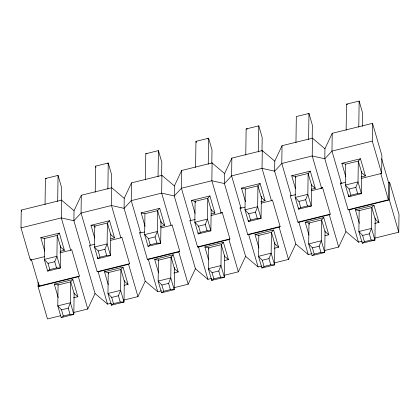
<?xml version="1.0" encoding="UTF-8"?>
<svg xmlns="http://www.w3.org/2000/svg" width="420" height="420" viewBox="0 0 420 420"><rect width="100%" height="100%" fill="white"/><g stroke="black" fill="none" stroke-linecap="round" stroke-linejoin="round"><path stroke-width="0.63" d="M44.867 256.573L30.382 260.148L21 227.866L21.247 210.089L61.551 200.135L74.036 210.725L73.894 220.736L95.051 293.533L107.536 304.122L111.337 303.182M30.382 260.148L30.403 258.877M60.701 315.688L47.476 318.953L38.089 286.671L38.152 282.224M59.981 252.84L70.686 250.199L71.678 249.564L79.391 276.087L39.086 286.041L39.102 284.729M60.029 251.359L64.36 250.289L59.362 233.095L57.215 235.405L44.567 238.529L44.279 259.413L47.68 271.115L60.323 267.997L60.632 245.816M45.045 204.614L45.407 178.521L58.055 175.397L61.457 187.105L61.262 200.802M57.687 201.495L58.055 175.397M58.081 284.34L57.782 305.87L61.184 317.572L73.826 314.454L74.13 292.924M61.551 200.135L61.304 217.912L70.686 250.199M161.522 290.792L157.715 291.732L145.236 281.143L124.079 208.346L124.215 198.334L111.736 187.745L81.307 195.258L81.06 213.035L90.442 245.317L94.883 244.225M94.763 225.493L94.463 247.018L97.865 258.725L110.507 255.602L110.806 234.077M95.225 192.224L95.592 166.131L108.234 163.007L111.636 174.715L111.452 187.761M97.881 257.418L97.865 258.725L100.002 257.192L106.717 255.533L110.507 255.602L107.105 243.894L107.399 223.02L109.547 220.705L114.545 237.899L110.828 238.812M107.872 189.1L108.234 163.007L107.378 163.622M111.736 187.745L111.489 205.522L120.871 237.804L110.728 240.308M111.384 303.881L111.363 305.183L124.01 302.059L124.309 280.534M211.701 278.397L207.9 279.337L195.416 268.753L174.258 195.956L174.4 185.939L161.915 175.355L131.492 182.868L131.245 200.645L140.627 232.927L144.428 231.987M160.393 226.574L164.724 225.503L159.731 208.309L157.579 210.625L144.937 213.743L144.643 234.628L148.045 246.335L160.692 243.212L161.002 221.03M145.409 179.834L145.772 153.736L158.419 150.617L161.821 162.32L161.627 176.022M157.579 210.63L157.29 231.504L160.692 243.212L156.902 243.138L150.187 244.797L148.045 246.335M158.051 176.71L158.419 150.617M158.445 259.56L158.146 281.085L161.548 292.793L174.195 289.669L174.505 267.488M161.915 175.355L161.668 193.132L171.05 225.414L160.912 227.918M171.082 257.087L170.788 277.961L174.195 289.669L170.405 289.595L163.69 291.254L161.548 292.793M261.886 266.007L258.085 266.947L245.6 256.358L224.443 183.561L224.584 173.549L212.1 162.96L181.676 170.473L181.424 188.249L190.811 220.532L195.248 219.44M195.127 200.708L194.828 222.233L198.23 233.94L210.872 230.816L211.171 209.291M195.589 167.438L195.956 141.346L208.598 138.222L212 149.929L211.822 162.976M198.245 232.638L198.23 233.94L200.366 232.407L207.086 230.748L210.872 230.816L207.47 219.114L207.764 198.24L209.911 195.919L214.909 213.113L211.197 214.027M208.236 164.315L208.598 138.222L207.743 138.836M212.1 162.96L211.853 180.737L221.235 213.019L211.092 215.523M211.748 279.095L211.733 280.397L224.375 277.274L224.674 255.749M312.07 253.612L308.264 254.552L295.785 243.968L274.627 171.171L274.764 161.154L262.285 150.57L231.856 158.083L231.609 175.859L240.991 208.142L244.797 207.202M245.301 188.969L245.007 209.843L248.409 221.55L261.056 218.426L261.366 196.245M245.774 155.048L246.136 128.956L258.783 125.832L262.185 137.534L261.996 151.237M248.43 220.243L248.409 221.55L250.551 220.012L257.266 218.353L261.056 218.426L257.654 206.719L257.943 185.845L260.096 183.53L265.094 200.718L260.757 201.789M258.421 151.924L258.783 125.832M258.809 234.775L258.51 256.3L261.912 268.007L274.559 264.884L274.869 242.702M262.285 150.57L262.033 168.347L271.42 200.629L261.277 203.133M362.224 241.227L358.449 242.162L345.965 231.572L324.807 158.776L324.949 148.764L312.464 138.175L282.041 145.688L281.794 163.464L291.175 195.752L295.612 194.654M295.491 175.922L295.192 197.453L298.594 209.155L311.236 206.036L311.54 184.506M295.958 142.653L296.32 116.561L308.963 113.437L312.37 125.144L312.186 138.191M298.61 207.853L298.594 209.155L300.731 207.622L307.451 205.963L311.236 206.036L307.834 194.329L308.128 173.455L310.275 171.134L315.273 188.328L311.561 189.247M308.6 139.534L308.963 113.437L308.112 114.051M308.983 223.036L308.695 243.91L312.097 255.612L324.739 252.494L325.043 230.963M312.464 138.175L312.218 155.951L321.599 188.234L311.456 190.743M361.51 178.379L381.659 173.402L381.911 155.626L372.524 123.344L332.22 133.298L331.973 151.074L341.355 183.356L345.135 182.422M361.121 177.004L365.458 175.938L360.46 158.744L358.307 161.054L345.665 164.178L345.371 185.057L348.779 196.765L361.421 193.641L361.73 171.46M346.138 130.263L346.505 104.171L359.147 101.047L362.549 112.754L362.36 126.452M348.805 194.806L348.779 196.765L350.915 195.232L357.63 193.573L361.421 193.641L358.019 181.934L358.307 161.059L361.715 172.762L365.458 175.938M358.785 127.139L359.147 101.047M359.179 209.99L358.874 231.515L362.276 243.222L374.923 240.098L375.233 217.922M381.659 173.402L372.278 141.12L372.524 123.344M341.633 182.9L340.373 183.215L348.08 209.732L388.385 199.784L388.626 182.779L381.633 158.728M374.824 238.119L398.753 232.208L389.372 199.925L389.618 182.149L388.358 182.459M398.753 232.208L399 214.431L389.618 182.149M47.68 271.115L49.817 269.582L48.011 263.361L44.279 259.413L56.921 256.289L60.323 267.997L56.537 267.923L54.731 261.707L56.921 256.289L57.215 235.415L60.617 247.112L64.36 250.289M61.184 317.572L63.32 316.04L61.514 309.824L57.782 305.87L70.423 302.746L73.826 314.454L70.04 314.381L68.234 308.165L70.423 302.746L70.718 281.873L72.865 279.552L77.863 296.746L73.532 297.817M106.717 255.533L104.911 249.312L107.105 243.894L94.463 247.018L98.196 250.971L100.002 257.192M120.22 301.991L113.505 303.649L111.363 305.183L107.961 293.475L120.608 290.356L124.01 302.059L120.22 301.991L118.414 295.769L120.608 290.356L120.897 269.477L123.05 267.162L128.048 284.356L124.331 285.269M156.902 243.138L155.096 236.922L157.29 231.504L144.643 234.628L148.376 238.581L150.187 244.797M170.405 289.595L168.599 283.379L170.788 277.961L158.146 281.085L161.879 285.038L163.69 291.254M207.086 230.748L205.275 224.527L207.47 219.114L194.828 222.233L198.56 226.186L200.366 232.407M220.589 277.205L213.869 278.864L211.733 280.397L208.331 268.695L220.972 265.571L224.375 277.274L220.589 277.205L218.778 270.984L220.972 265.571L221.267 244.697L223.414 242.377L228.412 259.571L224.695 260.489M257.266 218.353L255.46 212.137L257.654 206.719L245.007 209.843L248.745 213.796L250.551 220.012M261.912 268.007L264.054 266.469L262.243 260.253L258.51 256.3L271.157 253.176L274.559 264.884L270.769 264.815L268.963 258.594L271.157 253.176L271.446 232.302L273.599 229.987L278.596 247.175L274.26 248.246M307.451 205.963L305.644 199.742L307.834 194.329L295.192 197.453L298.925 201.401L300.731 207.622M312.097 255.612L314.233 254.079L312.428 247.863L308.695 243.91L321.337 240.786L324.739 252.494L320.954 252.42L319.147 246.204L321.337 240.786L321.631 219.912L323.778 217.591L328.776 234.785L325.064 235.704M357.63 193.573L355.824 187.352L358.019 181.934L345.371 185.057L349.109 189.011L350.915 195.232M362.276 243.222L364.418 241.689L362.612 235.468L358.874 231.515L371.522 228.396L374.923 240.098L371.133 240.03L369.327 233.809L371.522 228.396L371.81 207.517L373.963 205.202L378.961 222.395L374.624 223.461M74.036 210.725L81.307 195.258M124.215 198.334L131.492 182.868M73.925 312.422L87.78 308.999L95.051 293.533M174.4 185.939L181.676 170.473M123.38 300.211L137.959 296.609L145.236 281.143M224.584 173.549L231.856 158.083M174.2 287.658L188.144 284.214L195.416 268.753M274.764 161.154L282.041 145.688M224.38 275.268L238.324 271.824L245.6 256.358M324.949 148.764L332.22 133.298M274.565 262.878L288.508 259.434L295.785 243.968M324.744 250.483L338.693 247.039L345.965 231.572M158.587 272.864L154.66 259.355L158.44 260.201L171.082 257.082L173.234 254.767L178.227 271.961L173.896 273.031M120.871 237.804L121.863 237.174L129.57 263.692L128.578 264.327L98.154 271.84L97.167 271.693L89.46 245.175L90.442 245.317M38.089 286.671L78.393 276.717L79.391 276.087M171.05 225.414L172.048 224.779L179.755 251.302L178.763 251.932L148.334 259.445L147.352 259.303L139.645 232.78L140.915 232.47M221.235 213.019L222.227 212.389L229.934 238.912L228.942 239.542L198.518 247.054L197.536 246.913L189.824 220.39L190.811 220.532M271.42 200.629L272.412 199.994L280.119 226.517L279.127 227.152L248.698 234.665L247.716 234.518L240.009 208L241.28 207.685M321.599 188.234L322.592 187.603L330.304 214.127L329.306 214.757L298.882 222.269L297.901 222.128L290.194 195.605L291.175 195.752M21 227.866L61.304 217.912L73.894 220.736L81.06 213.035L111.489 205.522L124.079 208.346L131.245 200.645L161.668 193.132L174.258 195.956L181.424 188.249L211.853 180.737L224.443 183.561L231.609 175.859L262.033 168.347L274.627 171.171L281.794 163.464L312.218 155.951L324.807 158.776L331.973 151.074L372.278 141.12M44.72 251.191L40.793 237.683L59.362 233.095M94.721 238.182L90.977 225.288L109.547 220.705M145.084 226.406L141.157 212.898L159.731 208.309M195.09 213.402L191.341 200.503L209.911 195.919M245.448 201.621L241.521 188.113L260.096 183.53M295.454 188.617L291.706 175.723L310.275 171.134M345.812 176.836L341.891 163.328L360.46 158.744M90.977 225.288L94.752 226.139L107.399 223.015L110.801 234.722L114.545 237.899M191.341 200.503L195.116 201.353L207.764 198.23L211.166 209.937L214.909 213.113M291.706 175.723L295.481 176.568L308.128 173.444L311.53 185.152L315.273 188.328M220.322 212.861L222.227 212.389M320.686 188.076L322.592 187.603M48.011 263.361L54.731 261.707M98.196 250.971L104.911 249.312M148.376 238.581L155.096 236.922M198.56 226.186L205.275 224.527M248.745 213.796L255.46 212.137M298.925 201.401L305.644 199.742M349.109 189.011L355.824 187.352M49.817 269.582L56.537 267.923M97.167 271.693L129.57 263.692M147.352 259.303L179.755 251.302M197.536 246.913L229.934 238.912M247.716 234.518L280.119 226.517M297.901 222.128L330.304 214.127M348.08 209.732L349.067 209.879L389.372 199.925M58.223 297.649L54.296 284.141L72.865 279.552M108.224 284.644L104.48 271.745L123.05 267.162M154.66 259.355L173.234 254.767M208.593 259.859L204.845 246.965L223.414 242.377M258.951 248.078L255.024 234.57L273.599 229.987M308.957 235.074L305.209 222.18L323.778 217.591M359.315 223.293L355.388 209.785L373.963 205.202M305.209 222.18L308.983 223.025L321.631 219.902L325.033 231.609L328.776 234.785M61.514 309.824L68.234 308.165M128.048 284.356L124.299 281.18L120.897 269.472L108.255 272.596L107.961 293.475L111.699 297.428L118.414 295.769M161.879 285.038L168.599 283.379M228.412 259.571L224.668 256.394L221.267 244.687L208.619 247.81L208.331 268.695L212.063 272.643L218.778 270.984M262.243 260.253L268.963 258.594M312.428 247.863L319.147 246.204M362.612 235.468L369.327 233.809M63.32 316.04L70.04 314.381M264.054 266.469L270.769 264.815M314.233 254.079L320.954 252.42M364.418 241.689L371.133 240.03M346.505 104.171L347.765 104.192M246.136 128.956L247.401 128.977M145.772 153.736L147.037 153.762M45.407 178.521L46.673 178.547M340.373 183.215L341.355 183.356M240.009 208L240.991 208.142M139.645 232.78L140.627 232.927M341.891 163.328L345.665 164.178M355.388 209.785L359.168 210.635L371.81 207.512L375.212 219.219L378.961 222.395M241.521 188.113L245.301 188.958L257.943 185.84L261.345 197.542L265.094 200.718M255.024 234.57L258.804 235.421L271.446 232.297L274.848 244.004L278.596 247.175M141.157 212.898L144.937 213.743M204.845 246.965L208.619 247.81L208.976 249.044M40.793 237.683L44.567 238.529M104.48 271.745L108.255 272.596L108.612 273.83M54.296 284.141L58.07 284.986L70.718 281.862L74.12 293.57L77.863 296.746M164.724 225.503L160.981 222.327L157.579 210.625M178.227 271.961L174.484 268.784L171.082 257.082M380.678 173.261L388.385 199.784M349.067 209.879L358.449 242.162M329.306 214.757L338.693 247.039M295.481 176.568L295.843 177.802M308.983 223.025L309.346 224.259M298.882 222.269L308.264 254.552M279.127 227.152L288.508 259.434M248.698 234.665L258.085 266.947M228.942 239.542L238.324 271.824M195.956 141.346L196.313 142.579M195.116 201.353L195.473 202.587M212.063 272.643L213.869 278.864M198.518 247.054L207.9 279.337M178.763 251.932L188.144 284.214M148.334 259.445L157.715 291.732M128.578 264.327L137.959 296.609M95.592 166.131L95.949 167.359M94.752 226.139L95.109 227.367M111.699 297.428L113.505 303.649M98.154 271.84L107.536 304.122M78.393 276.717L87.78 308.999M21.247 210.089L21.609 211.334M31.374 259.518L39.086 286.041"/></g></svg>
